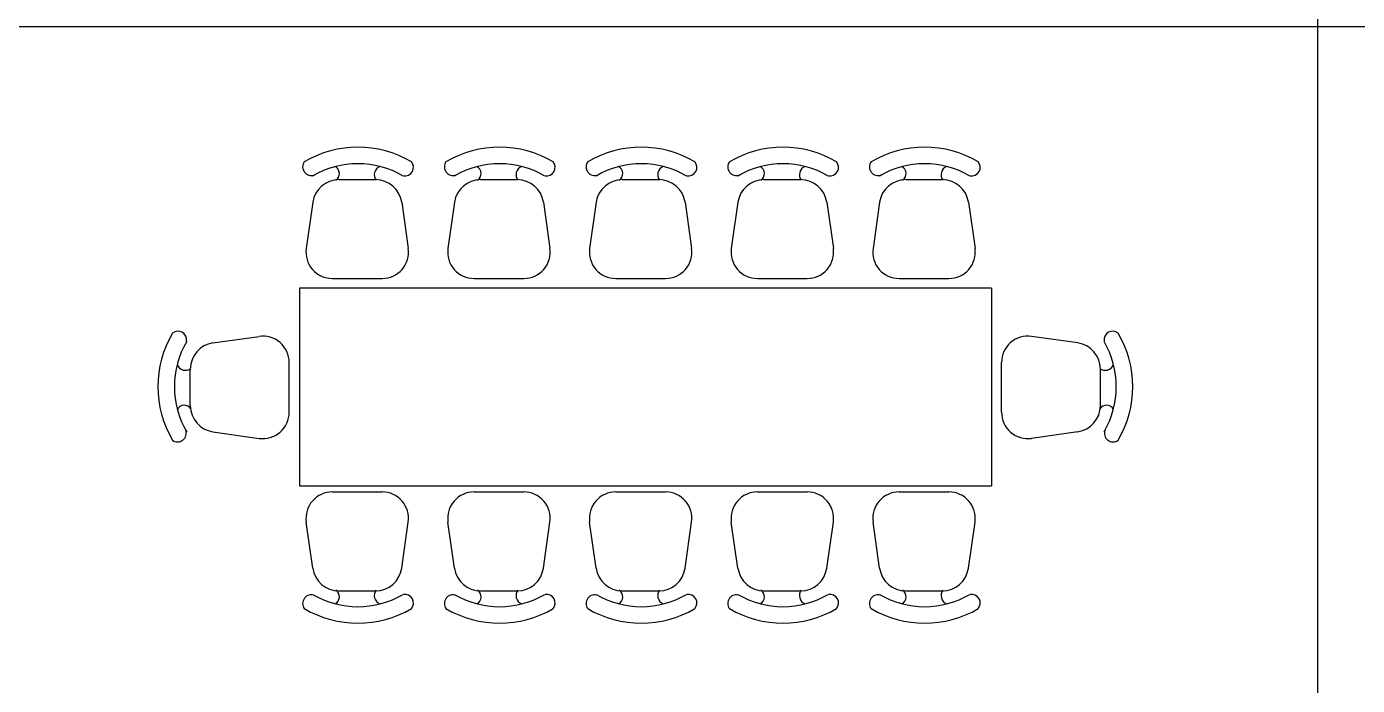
# Model space of a CAD drawing. Extents: x -72339 to 59654, y -38057 to 42097.
# Drawn here: x -42194 to -36136, y 27097 to 30097 of the extents above; entities that cross this region are included whole.
import ezdxf

# ---------------------------------------------------------------- set-up
doc = ezdxf.new("R2010")
doc.units = 0
doc.header["$MEASUREMENT"] = 0
doc.layers.get('0').update_dxf_attribs({"linetype": 'CONTINUOUS'})
doc.styles.add('DIM', font='txt')

# ---------------------------------------------------------------- blocks, each defined once
blk = doc.blocks.new('2474')
for p, q in [((-1412.2, 959.8), (-1245.3, 959.8)), ((-767.2, 959.8), (-600.3, 959.8)), ((-122.2, 959.8), (44.7, 959.8)), ((522.8, 959.8), (689.7, 959.8)), ((1167.8, 959.8), (1334.7, 959.8)), ((-1531, 856.8), (-1561, 646.8)), ((-1126.5, 856.8), (-1096.5, 646.8)), ((-886, 856.8), (-916, 646.8)), ((-481.5, 856.8), (-451.5, 646.8)), ((-241, 856.8), (-271, 646.8)), ((163.5, 856.8), (193.5, 646.8)), ((404, 856.8), (374, 646.8)), ((808.5, 856.8), (838.5, 646.8)), ((1049, 856.8), (1019, 646.8)), ((1453.5, 856.8), (1483.5, 646.8)), ((-1442.2, 509.8), (-1215.3, 509.8)), ((-797.2, 509.8), (-570.3, 509.8)), ((-152.2, 509.8), (74.7, 509.8)), ((492.8, 509.8), (719.7, 509.8)), ((1137.8, 509.8), (1364.7, 509.8)), ((-1592.3, 465), (-1592.3, -435)), ((1557.7, 465), (-1592.3, 465)), ((1557.7, 465), (1557.7, -435)), ((-1985.6, 216.1), (-1775.6, 246.1)), ((1951, 216.1), (1741, 246.1)), ((-1638.6, -99.6), (-1638.6, 127.3)), ((1604.1, -99.6), (1604.1, 127.3)), ((-2088.6, -69.6), (-2088.6, 97.3)), ((2054.1, -69.6), (2054.1, 97.3)), ((-1985.6, -188.4), (-1775.6, -218.4)), ((1951, -188.4), (1741, -218.4)), ((-1592.3, -435), (1557.7, -435)), ((-1442.2, -462.5), (-1215.3, -462.5)), ((-797.2, -462.5), (-570.3, -462.5)), ((-152.2, -462.5), (74.7, -462.5)), ((492.8, -462.5), (719.7, -462.5)), ((1137.8, -462.5), (1364.7, -462.5)), ((-1531, -809.5), (-1561, -599.5)), ((-1126.5, -809.5), (-1096.5, -599.5)), ((-886, -809.5), (-916, -599.5)), ((-481.5, -809.5), (-451.5, -599.5)), ((-241, -809.5), (-271, -599.5)), ((163.5, -809.5), (193.5, -599.5)), ((404, -809.5), (374, -599.5)), ((808.5, -809.5), (838.5, -599.5)), ((1049, -809.5), (1019, -599.5)), ((1453.5, -809.5), (1483.5, -599.5)), ((-1412.2, -912.5), (-1245.3, -912.5)), ((-767.2, -912.5), (-600.3, -912.5)), ((-122.2, -912.5), (44.7, -912.5)), ((522.8, -912.5), (689.7, -912.5)), ((1167.8, -912.5), (1334.7, -912.5))]:
    blk.add_line(p, q)
for centre, radius, start, end in [((-1325.7, 624.4), 482.8, 59.62939, 120.37061), ((-680.7, 624.4), 482.8, 59.62939, 120.37061), ((-35.7, 624.4), 482.8, 59.62939, 120.37061), ((609.3, 624.4), 482.8, 59.62939, 120.37061), ((1254.3, 624.4), 482.8, 59.62939, 120.37061), ((-1537.8, 1017.9), 39.5, 144.14394, 290.88484), ((-1325.7, 624.4), 407.8, 59.62939, 120.37061), ((-1112, 1016.1), 39.3, 260.65657, 39.28309), ((-892.8, 1017.9), 39.5, 144.14394, 290.88484), ((-680.7, 624.4), 407.8, 59.62939, 120.37061), ((-467, 1016.1), 39.3, 260.65657, 39.28309), ((-247.8, 1017.9), 39.5, 144.14394, 290.88484), ((-35.7, 624.4), 407.8, 59.62939, 120.37061), ((178, 1016.1), 39.3, 260.65657, 39.28309), ((397.2, 1017.9), 39.5, 144.14394, 290.88484), ((609.3, 624.4), 407.8, 59.62939, 120.37061), ((823, 1016.1), 39.3, 260.65657, 39.28309), ((1042.2, 1017.9), 39.5, 144.14394, 290.88484), ((1254.3, 624.4), 407.8, 59.62939, 120.37061), ((1468, 1016.1), 39.3, 260.65657, 39.28309), ((-1446.3, 987.6), 36.2, 303.112, 62.51387), ((-1210.9, 982.4), 40.2, 111.85897, 218.77262), ((-801.3, 987.6), 36.2, 303.112, 62.51387), ((-565.9, 982.4), 40.2, 111.85897, 218.77262), ((-156.3, 987.6), 36.2, 303.112, 62.51387), ((79.1, 982.4), 40.2, 111.85897, 218.77262), ((488.7, 987.6), 36.2, 303.112, 62.51387), ((724.1, 982.4), 40.2, 111.85897, 218.77262), ((1133.7, 987.6), 36.2, 303.112, 62.51387), ((1369.1, 982.4), 40.2, 111.85897, 218.77262), ((-1412.2, 839.8), 120, 90, 171.8699), ((-1245.3, 839.8), 120, 8.1301, 90), ((-767.2, 839.8), 120, 90, 171.8699), ((-600.3, 839.8), 120, 8.1301, 90), ((-122.2, 839.8), 120, 90, 171.8699), ((44.7, 839.8), 120, 8.1301, 90), ((522.8, 839.8), 120, 90, 171.8699), ((689.7, 839.8), 120, 8.1301, 90), ((1167.8, 839.8), 120, 90, 171.8699), ((1334.7, 839.8), 120, 8.1301, 90), ((-1442.2, 629.8), 120, 171.8699, 270), ((-1215.3, 629.8), 120, 270, 8.1301), ((-797.2, 629.8), 120, 171.8699, 270), ((-570.3, 629.8), 120, 270, 8.1301), ((-152.2, 629.8), 120, 171.8699, 270), ((74.7, 629.8), 120, 270, 8.1301), ((492.8, 629.8), 120, 171.8699, 270), ((719.7, 629.8), 120, 270, 8.1301), ((1137.8, 629.8), 120, 171.8699, 270), ((1364.7, 629.8), 120, 270, 8.1301), ((-1753.3, 16.9), 482.8, 149.62939, 210.37061), ((-2144.9, 230.5), 39.3, 350.65657, 129.28309), ((-1758.6, 127.3), 120, 360, 98.1301), ((1724.1, 127.3), 120, 81.8699, 180), ((2110.3, 230.5), 39.3, 50.71691, 189.34343), ((1718.7, 16.9), 482.8, 329.62939, 30.37061), ((-1753.3, 16.9), 407.8, 149.62939, 210.37061), ((-1968.6, 97.3), 120, 98.1301, 180), ((1934.1, 97.3), 120, 0, 81.8699), ((1718.7, 16.9), 407.8, 329.62939, 30.37061), ((-2111.2, 131.7), 40.2, 201.85897, 308.77262), ((2076.7, 131.7), 40.2, 231.22738, 338.14103), ((-2116.4, -103.7), 36.2, 33.112, 152.51387), ((-1968.6, -69.6), 120, 180, 261.8699), ((-1758.6, -99.6), 120, 261.8699, 360), ((1724.1, -99.6), 120, 180, 278.1301), ((1934.1, -69.6), 120, 278.1301, 0), ((2081.8, -103.7), 36.2, 27.48613, 146.888), ((-2146.7, -195.2), 39.5, 234.14394, 20.88484), ((2112.1, -195.2), 39.5, 159.11516, 305.85606), ((-1442.2, -582.5), 120, 90, 188.1301), ((-1215.3, -582.5), 120, 351.8699, 90), ((-797.2, -582.5), 120, 90, 188.1301), ((-570.3, -582.5), 120, 351.8699, 90), ((-152.2, -582.5), 120, 90, 188.1301), ((74.7, -582.5), 120, 351.8699, 90), ((492.8, -582.5), 120, 90, 188.1301), ((719.7, -582.5), 120, 351.8699, 90), ((1137.8, -582.5), 120, 90, 188.1301), ((1364.7, -582.5), 120, 351.8699, 90), ((-1412.2, -792.5), 120, 188.1301, 270), ((-1245.3, -792.5), 120, 270, 351.8699), ((-767.2, -792.5), 120, 188.1301, 270), ((-600.3, -792.5), 120, 270, 351.8699), ((-122.2, -792.5), 120, 188.1301, 270), ((44.7, -792.5), 120, 270, 351.8699), ((522.8, -792.5), 120, 188.1301, 270), ((689.7, -792.5), 120, 270, 351.8699), ((1167.8, -792.5), 120, 188.1301, 270), ((1334.7, -792.5), 120, 270, 351.8699), ((-1537.8, -970.5), 39.5, 69.11516, 215.85606), ((-1325.7, -577.1), 407.8, 239.62939, 300.37061), ((-1446.3, -940.3), 36.2, 297.48613, 56.888), ((-1210.9, -935.1), 40.2, 141.22738, 248.14103), ((-1112, -968.7), 39.3, 320.71691, 99.34343), ((-892.8, -970.5), 39.5, 69.11516, 215.85606), ((-680.7, -577.1), 407.8, 239.62939, 300.37061), ((-801.3, -940.3), 36.2, 297.48613, 56.888), ((-565.9, -935.1), 40.2, 141.22738, 248.14103), ((-467, -968.7), 39.3, 320.71691, 99.34343), ((-247.8, -970.5), 39.5, 69.11516, 215.85606), ((-35.7, -577.1), 407.8, 239.62939, 300.37061), ((-156.3, -940.3), 36.2, 297.48613, 56.888), ((79.1, -935.1), 40.2, 141.22738, 248.14103), ((178, -968.7), 39.3, 320.71691, 99.34343), ((397.2, -970.5), 39.5, 69.11516, 215.85606), ((609.3, -577.1), 407.8, 239.62939, 300.37061), ((488.7, -940.3), 36.2, 297.48613, 56.888), ((724.1, -935.1), 40.2, 141.22738, 248.14103), ((823, -968.7), 39.3, 320.71691, 99.34343), ((1042.2, -970.5), 39.5, 69.11516, 215.85606), ((1254.3, -577.1), 407.8, 239.62939, 300.37061), ((1133.7, -940.3), 36.2, 297.48613, 56.888), ((1369.1, -935.1), 40.2, 141.22738, 248.14103), ((1468, -968.7), 39.3, 320.71691, 99.34343), ((-1325.7, -577.1), 482.8, 239.62939, 300.37061), ((-680.7, -577.1), 482.8, 239.62939, 300.37061), ((-35.7, -577.1), 482.8, 239.62939, 300.37061), ((609.3, -577.1), 482.8, 239.62939, 300.37061), ((1254.3, -577.1), 482.8, 239.62939, 300.37061)]:
    blk.add_arc(centre, radius, start, end)
at = {"style": 'DIM', "flags": 1}
for tag in ['XVALUE', 'YVALUE']:
    blk.add_attdef(tag, (-999999, -999999), '', height=0.02, dxfattribs=at)

msp = doc.modelspace()

# ---------------------------------------------------------------- linework, layer by layer
for p, q in [((-36316, 12096.7), (-36316, 42096.7)), ((-72316, 30096.7), (-18316, 30096.7))]:
    msp.add_line(p, q)

# ---------------------------------------------------------------- block references
msp.add_blockref('2474', (-39360.4, 28440))

doc.saveas('drawing.dxf')
